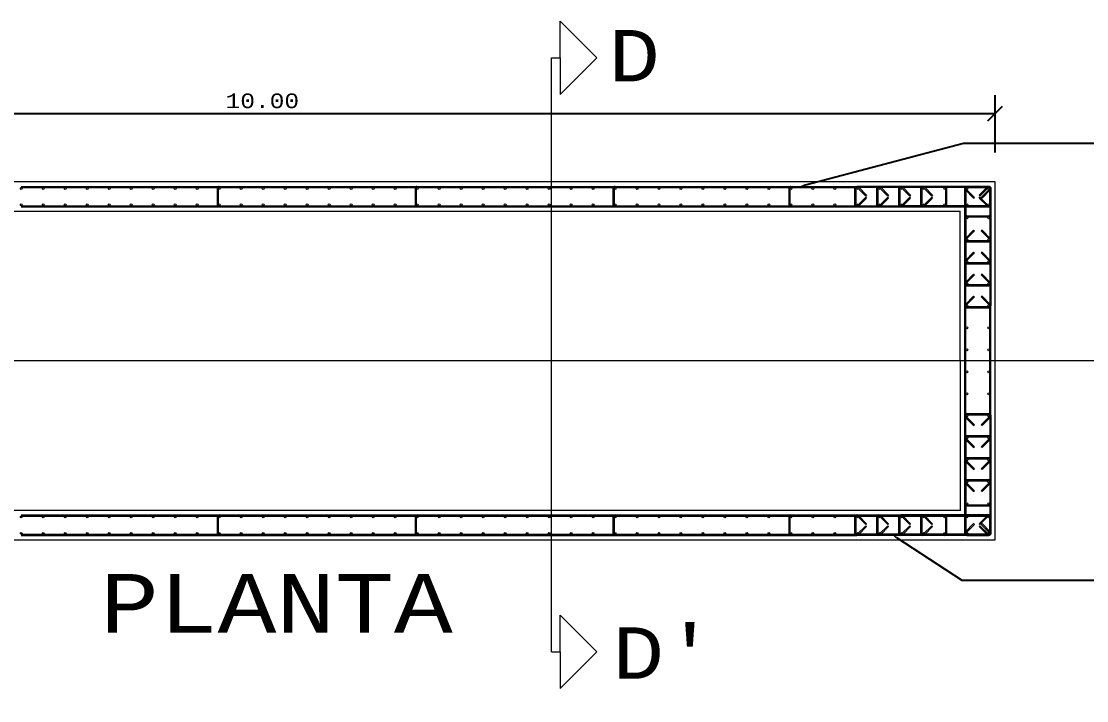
# Model space of a CAD drawing. Header units: metres. Extents: x -108 to 1267, y -15 to 572.
# Drawn here: x 28.79 to 36.05, y 40.05 to 44.68 of the extents above; entities that cross this region are included whole.
import ezdxf
from ezdxf import colors
from ezdxf.entities.mleader import LeaderData, LeaderLine
from ezdxf.math import Vec2, Vec3

# ---------------------------------------------------------------- set-up
doc = ezdxf.new("R2010")
doc.units = ezdxf.units.M
doc.linetypes.add('CENTRO', pattern=[50.8, 31.75, -6.35, 6.35, -6.35])
doc.layers.get('Defpoints').update_dxf_attribs({"lineweight": 0})
for name, color, linetype, lineweight in [('Acero de refuerzo', 150, 'Continuous', 0), ('Acero de refuerzo estribos', 92, 'Continuous', 0), ('Acero de refuerzo horizontal', 30, 'Continuous', 0), ('Cotas', 144, 'Continuous', 0), ('Ejes', 210, 'CENTRO', 0), ('Muros', 7, 'Continuous', 0)]:
    doc.layers.add(name, color=color, linetype=linetype, lineweight=lineweight)
doc.styles.add('corrier new', font='cour.ttf', dxfattribs={"height": 0.1})
doc.styles.get("Standard").update_dxf_attribs({"font": 'cour.ttf', "height": 0.1})
doc.dimstyles.new('Ing_metros_anotativa', dxfattribs={"dimscale": 0, "dimtxt": 0.1, "dimasz": 0.1, "dimexe": 0.125, "dimexo": 0.2, "dimgap": 0.03, "dimtad": 1, "dimzin": 1, "dimdsep": 46, "dimtxsty": 'corrier new', "dimblk": 'OBLIQUE', "dimcen": 0, "dimadec": 0, "dimazin": 0, "dimtfac": 1, "dimtix": 1, "dimtmove": 0, "dimatfit": 3, "dimfxl": 1, "dimarcsym": 0})

# ---------------------------------------------------------------- blocks, each defined once
blk = doc.blocks.new('Acero de refuerzo horizontal corto')
at = {"transparency": 33554687}
for p, q in [((-0.0143, 0), (-0.0143, 0.15)), ((-0.0064, 0), (-0.0064, 0.15)), ((0.3507, 0.1643), (0, 0.1643)), ((0.3507, 0.1563), (0, 0.1563)), ((0.3571, 0), (0.3571, 0.15)), ((0.365, 0), (0.365, 0.15))]:
    blk.add_line(p, q, dxfattribs=at)
for points in [[(-0.0097, -0.0105, -0.20907), (-0.0143, 0, -0.20907)], [(-0.0101, -0.0101, 0.414214), (0.0101, -0.0101), (0.0665, 0.0463), (0.0609, 0.0519), (0.0045, -0.0045, -0.414214), (-0.0045, -0.0045)], [(-0.0064, 0, 0.20907), (-0.0043, -0.0047)], [(0.3608, -0.0101, -0.414214), (0.3407, -0.0101), (0.2843, 0.0463), (0.2899, 0.0519), (0.3463, -0.0045, 0.414214), (0.3552, -0.0045)], [(0.3571, 0, -0.20907), (0.3551, -0.0047)], [(0.3604, -0.0105, 0.20907), (0.365, 0, 0.20907)]]:
    blk.add_lwpolyline(points, format="xyb", dxfattribs=at)
for centre, radius, start, end in [((0, 0.15), 0.0142, 90, 180), ((0, 0.15), 0.00635, 90, 180), ((0.3507, 0.15), 0.0142, 0, 90), ((0.3507, 0.15), 0.00635, 0, 90)]:
    blk.add_arc(centre, radius, start, end, dxfattribs=at)
blk = doc.blocks.new('Acero de refuerzo horizontal largo')
at = {"transparency": 33554687}
for p, q in [((-0.0143, 0), (-0.0143, 0.15)), ((-0.0064, 0), (-0.0064, 0.15)), ((0.6508, 0.1643), (0, 0.1643)), ((0.6508, 0.1564), (0, 0.1564)), ((0.6571, 0), (0.6571, 0.15)), ((0.665, 0), (0.665, 0.15))]:
    blk.add_line(p, q, dxfattribs=at)
for points in [[(-0.0097, -0.0105, -0.20907), (-0.0143, 0, -0.20907)], [(-0.0101, -0.0101, 0.414214), (0.0101, -0.0101), (0.0665, 0.0463), (0.0609, 0.0519), (0.0045, -0.0045, -0.414214), (-0.0045, -0.0045)], [(-0.0064, 0, 0.20907), (-0.0043, -0.0047)], [(0.6608, -0.0101, -0.414214), (0.6407, -0.0101), (0.5843, 0.0463), (0.5899, 0.0519), (0.6463, -0.0045, 0.414214), (0.6552, -0.0045)], [(0.6571, 0, -0.20907), (0.6551, -0.0047)], [(0.6604, -0.0105, 0.20907), (0.665, 0, 0.20907)]]:
    blk.add_lwpolyline(points, format="xyb", dxfattribs=at)
for centre, radius, start, end in [((0, 0.15), 0.0142, 90, 180), ((0, 0.15), 0.00635, 90, 180), ((0.6508, 0.15), 0.0142, 0, 90), ((0.6508, 0.15), 0.00635, 0, 90)]:
    blk.add_arc(centre, radius, start, end, dxfattribs=at)
blk = doc.blocks.new('acero más largo refuerzo horizontal')
at = {"transparency": 33554687}
for p, q in [((-0.0143, 0.15), (-0.0143, 0)), ((-0.0063, 0.15), (-0.0063, 0)), ((0.8071, 0.15), (0.8071, 0)), ((0.815, 0.15), (0.815, 0)), ((0.8008, -0.0063), (0, -0.0063)), ((0.8008, -0.0143), (0, -0.0143))]:
    blk.add_line(p, q, dxfattribs=at)
for points in [[(-0.0097, 0.1605, 0.20907), (-0.0143, 0.15, 0.20907)], [(-0.0101, 0.1601, -0.414214), (0.0101, 0.1601), (0.0665, 0.1037), (0.0609, 0.0981), (0.0045, 0.1545, 0.414214), (-0.0045, 0.1545)], [(-0.0063, 0.15, -0.20907), (-0.0043, 0.1547)], [(0.8108, 0.1601, 0.414214), (0.7907, 0.1601), (0.7343, 0.1037), (0.7399, 0.0981), (0.7963, 0.1545, -0.414214), (0.8052, 0.1545)], [(0.8071, 0.15, 0.20907), (0.8051, 0.1547)], [(0.8104, 0.1605, -0.20907), (0.815, 0.15, -0.20907)]]:
    blk.add_lwpolyline(points, format="xyb", dxfattribs=at)
for centre, radius, start, end in [((0, 0), 0.0142, 180, 270), ((0, 0), 0.00635, 180, 270), ((0.8008, 0), 0.0142, 270, 0), ((0.8008, 0), 0.00635, 270, 0)]:
    blk.add_arc(centre, radius, start, end, dxfattribs=at)
blk = doc.blocks.new('acero horizontal medio')
at = {"transparency": 33554687}
for p, q in [((-0.0143, 0), (-0.0143, 0.15)), ((-0.0064, 0), (-0.0064, 0.15)), ((0, 0.1643), (0.5008, 0.1643)), ((0, 0.1564), (0.5008, 0.1564)), ((0.5071, 0), (0.5071, 0.15)), ((0.515, 0), (0.515, 0.15))]:
    blk.add_line(p, q, dxfattribs=at)
for points in [[(-0.0097, -0.0105, -0.20907), (-0.0143, 0, -0.20907)], [(-0.0101, -0.0101, 0.414214), (0.0101, -0.0101), (0.0665, 0.0463), (0.0609, 0.0519), (0.0045, -0.0045, -0.414214), (-0.0045, -0.0045)], [(-0.0064, 0, 0.20907), (-0.0043, -0.0047)], [(0.5108, -0.0101, -0.414214), (0.4907, -0.0101), (0.4343, 0.0463), (0.4399, 0.0519), (0.4963, -0.0045, 0.414214), (0.5052, -0.0045)], [(0.5071, 0, -0.20907), (0.5051, -0.0047)], [(0.5104, -0.0105, 0.20907), (0.515, 0, 0.20907)]]:
    blk.add_lwpolyline(points, format="xyb", dxfattribs=at)
for centre, radius, start, end in [((0, 0.15), 0.0142, 90, 180), ((0, 0.15), 0.00635, 90, 180), ((0.5008, 0.15), 0.0142, 360, 90), ((0.5008, 0.15), 0.00635, 0, 90)]:
    blk.add_arc(centre, radius, start, end, dxfattribs=at)
blk = doc.blocks.new('horizontal 1 10 corte')
at = {"transparency": 33554687}
for p, q in [((-0.0143, 0), (-0.0143, -0.1115)), ((-0.0064, 0), (-0.0064, -0.1115)), ((0.4563, 0), (0.4563, -0.1115)), ((0.4642, 0), (0.4642, -0.1115)), ((0.45, -0.1179), (0, -0.1179)), ((0.45, -0.1258), (0, -0.1258))]:
    blk.add_line(p, q, dxfattribs=at)
for points in [[(-0.0097, 0.0105, 0.20907), (-0.0143, 0, 0.20907)], [(-0.0101, 0.0101, -0.414214), (0.0101, 0.0101), (0.0665, -0.0463), (0.0609, -0.0519), (0.0045, 0.0045, 0.414214), (-0.0045, 0.0045)], [(-0.0064, 0, -0.20907), (-0.0043, 0.0047)], [(0.4601, 0.0101, 0.414214), (0.4399, 0.0101), (0.3835, -0.0463), (0.3891, -0.0519), (0.4455, 0.0045, -0.414214), (0.4545, 0.0045)], [(0.4563, 0, 0.20907), (0.4543, 0.0047)], [(0.4597, 0.0105, -0.20907), (0.4642, 0, -0.20907)]]:
    blk.add_lwpolyline(points, format="xyb", dxfattribs=at)
for centre, radius, start, end in [((0, -0.1115), 0.0142, 180, 270), ((0, -0.1115), 0.00635, 180, 270), ((0.45, -0.1115), 0.0142, 270, 0), ((0.45, -0.1115), 0.00635, 270, 0)]:
    blk.add_arc(centre, radius, start, end, dxfattribs=at)
blk = doc.blocks.new('horizontal 2 10 corte')
at = {"transparency": 33554687}
for p, q in [((-0.0143, 0), (-0.0143, -0.1115)), ((-0.0064, 0), (-0.0064, -0.1115)), ((0.6063, 0), (0.6063, -0.1115)), ((0.6143, 0), (0.6143, -0.1115)), ((0.6, -0.1178), (0, -0.1178)), ((0.6, -0.1258), (0, -0.1258))]:
    blk.add_line(p, q, dxfattribs=at)
for points in [[(-0.0097, 0.0105, 0.20907), (-0.0143, 0, 0.20907)], [(-0.0101, 0.0101, -0.414214), (0.0101, 0.0101), (0.0665, -0.0463), (0.0609, -0.0519), (0.0045, 0.0045, 0.414214), (-0.0045, 0.0045)], [(-0.0064, 0, -0.20907), (-0.0043, 0.0047)], [(0.6101, 0.0101, 0.414214), (0.5899, 0.0101), (0.5335, -0.0463), (0.5391, -0.0519), (0.5955, 0.0045, -0.414214), (0.6045, 0.0045)], [(0.6063, 0, 0.20907), (0.6043, 0.0047)], [(0.6097, 0.0105, -0.20907), (0.6143, 0, -0.20907)]]:
    blk.add_lwpolyline(points, format="xyb", dxfattribs=at)
for centre, radius, start, end in [((0, -0.1115), 0.0142, 180, 270), ((0, -0.1115), 0.00635, 180, 270), ((0.6, -0.1115), 0.0142, 270, 0), ((0.6, -0.1115), 0.00635, 270, 0)]:
    blk.add_arc(centre, radius, start, end, dxfattribs=at)
blk = doc.blocks.new('horizontal 3 10')
at = {"transparency": 33554687}
for p, q in [((-0.7642, 0), (-0.7642, -0.1115)), ((-0.7563, 0), (-0.7563, -0.1115)), ((0.0063, 0), (0.0063, -0.1115)), ((0.0142, 0), (0.0142, -0.1115)), ((0, -0.1179), (-0.75, -0.1179)), ((0, -0.1258), (-0.75, -0.1258))]:
    blk.add_line(p, q, dxfattribs=at)
for points in [[(-0.7597, 0.0105, 0.20907), (-0.7642, 0, 0.20907)], [(-0.7601, 0.0101, -0.414214), (-0.7399, 0.0101), (-0.6835, -0.0463), (-0.6891, -0.0519), (-0.7455, 0.0045, 0.414214), (-0.7545, 0.0045)], [(-0.7563, 0, -0.20907), (-0.7543, 0.0047)], [(0.0101, 0.0101, 0.414214), (-0.0101, 0.0101), (-0.0665, -0.0463), (-0.0609, -0.0519), (-0.0045, 0.0045, -0.414214), (0.0045, 0.0045)], [(0.0063, 0, 0.20907), (0.0043, 0.0047)], [(0.0097, 0.0105, -0.20907), (0.0142, 0, -0.20907)]]:
    blk.add_lwpolyline(points, format="xyb", dxfattribs=at)
for centre, radius, start, end in [((-0.75, -0.1115), 0.0142, 180, 270), ((-0.75, -0.1115), 0.00635, 180, 270), ((0, -0.1115), 0.0142, 270, 0), ((0, -0.1115), 0.00635, 270, 0)]:
    blk.add_arc(centre, radius, start, end, dxfattribs=at)
blk = doc.blocks.new('horizontal 4 10')
at = {"transparency": 33554687}
for p, q in [((-0.0063, 0), (-0.0063, -0.1115)), ((-0.0143, 0), (-0.0143, -0.1115)), ((0.9064, 0), (0.9064, -0.1115)), ((0.9143, 0), (0.9143, -0.1115)), ((0.9, -0.1179), (0, -0.1179)), ((0.9, -0.1258), (0, -0.1258))]:
    blk.add_line(p, q, dxfattribs=at)
for points in [[(-0.0097, 0.0105, 0.20907), (-0.0143, 0, 0.20907)], [(-0.0101, 0.0101, -0.414214), (0.0101, 0.0101), (0.0665, -0.0463), (0.0609, -0.0519), (0.0045, 0.0045, 0.414214), (-0.0045, 0.0045)], [(-0.0063, 0, -0.20907), (-0.0043, 0.0047)], [(0.9101, 0.0101, 0.414214), (0.8899, 0.0101), (0.8335, -0.0463), (0.8391, -0.0519), (0.8955, 0.0045, -0.414214), (0.9045, 0.0045)], [(0.9064, 0, 0.20907), (0.9043, 0.0047)], [(0.9097, 0.0105, -0.20907), (0.9143, 0, -0.20907)]]:
    blk.add_lwpolyline(points, format="xyb", dxfattribs=at)
for centre, radius, start, end in [((0, -0.1115), 0.0142, 180, 270), ((0, -0.1115), 0.00635, 180, 270), ((0.9, -0.1115), 0.0142, 270, 0), ((0.9, -0.1115), 0.00635, 270, 0)]:
    blk.add_arc(centre, radius, start, end, dxfattribs=at)
blk = doc.blocks.new('estribos delgaod 0.1')
at = {"transparency": 33554687}
for p, q in [((-0.0143, 0), (-0.0143, -0.1115)), ((-0.0064, 0), (-0.0064, -0.1115))]:
    blk.add_line(p, q, dxfattribs=at)
for centre, radius, start, end in [((0, 0), 0.0142, 90, 180), ((0, 0), 0.00635, 90, 180), ((0, -0.1115), 0.0142, 180, 270), ((0, -0.1115), 0.00635, 174.15874, 270)]:
    blk.add_arc(centre, radius, start, end, dxfattribs=at)
blk = doc.blocks.new('_Oblique')
at = {"color": 0, "linetype": 'ByBlock', "lineweight": -2}
blk.add_line((-0.5, -0.5), (0.5, 0.5), dxfattribs=at)
blk = doc.blocks.new('*D142')
at = {"layer": 'Cotas', "color": 0, "lineweight": -2, "transparency": 16777216}
for p, q in [((25.431, 43.7859), (25.431, 44.1772)), ((35.431, 43.7859), (35.431, 44.1772)), ((25.431, 44.0522), (35.431, 44.0522))]:
    blk.add_line(p, q, dxfattribs=at)
at = {"layer": 'Defpoints', "color": 0, "transparency": 16777216}
for p in [(35.431, 44.0522), (25.431, 43.5859), (35.431, 43.5859)]:
    blk.add_point(p, dxfattribs=at)
at = {"layer": 'Cotas', "color": 0, "lineweight": -2, "transparency": 16777216, "xscale": 0.1, "yscale": 0.1, "zscale": 0.1, "rotation": 180}
blk.add_blockref('_Oblique', (25.431, 44.0522), dxfattribs=at)
at = {"layer": 'Cotas', "color": 0, "lineweight": -2, "transparency": 16777216, "xscale": 0.1, "yscale": 0.1, "zscale": 0.1}
blk.add_blockref('_Oblique', (35.431, 44.0522), dxfattribs=at)
at = {"layer": 'Cotas', "color": 0, "transparency": 16777216, "insert": (30.431, 44.1384), "char_height": 0.1, "attachment_point": 5, "style": 'corrier new'}
blk.add_mtext('10.00', dxfattribs=at)

msp = doc.modelspace()

# ---------------------------------------------------------------- linework, layer by layer
at = {"layer": 'Acero de refuerzo', "transparency": 33554687}
for centre in [(28.7868, 43.5417), (28.9368, 43.5417), (29.0868, 43.5417), (29.2368, 43.5417), (29.3868, 43.5417), (29.5368, 43.5417), (29.6868, 43.5417), (29.8368, 43.5417), (29.9868, 43.5417), (30.1368, 43.5417), (30.2868, 43.5417), (30.4368, 43.5417), (30.5868, 43.5417), (30.7368, 43.5417), (30.8868, 43.5417), (31.0368, 43.5417), (31.1868, 43.5417), (31.3368, 43.5417), (31.4868, 43.5417), (31.6368, 43.5417), (31.7868, 43.5417), (31.9368, 43.5417), (32.0868, 43.5417), (32.2368, 43.5417), (32.3868, 43.5417), (32.5368, 43.5417), (32.6868, 43.5417), (32.8368, 43.5417), (32.9868, 43.5417), (33.1368, 43.5417), (33.2868, 43.5417), (33.4368, 43.5417), (33.5868, 43.5417), (33.7368, 43.5417), (33.8868, 43.5417), (34.0368, 43.5417), (34.1868, 43.5417), (34.3368, 43.5417), (34.4868, 43.5417), (34.6368, 43.5417), (34.7868, 43.5417), (34.9368, 43.5417), (35.0868, 43.5417), (35.2368, 43.5417), (35.3868, 43.5417), (28.7868, 43.4302), (28.9368, 43.4302), (29.0868, 43.4302), (29.2368, 43.4302), (29.3868, 43.4302), (29.5368, 43.4302), (29.6868, 43.4302), (29.8368, 43.4302), (29.9868, 43.4302), (30.1368, 43.4302), (30.2868, 43.4302), (30.4368, 43.4302), (30.5868, 43.4302), (30.7368, 43.4302), (30.8868, 43.4302), (31.0368, 43.4302), (31.1868, 43.4302), (31.3368, 43.4302), (31.4868, 43.4302), (31.6368, 43.4302), (31.7868, 43.4302), (31.9368, 43.4302), (32.0868, 43.4302), (32.2368, 43.4302), (32.3868, 43.4302), (32.5368, 43.4302), (32.6868, 43.4302), (32.8368, 43.4302), (32.9868, 43.4302), (33.1368, 43.4302), (33.2868, 43.4302), (33.4368, 43.4302), (33.5868, 43.4302), (33.7368, 43.4302), (33.8868, 43.4302), (34.0368, 43.4302), (34.1868, 43.4302), (34.3368, 43.4302), (34.4868, 43.4302), (34.6368, 43.4302), (34.7868, 43.4302), (34.9368, 43.4302), (35.0868, 43.4302), (35.2368, 43.4302), (35.3868, 43.4302), (35.2368, 43.3409), (35.3868, 43.3409), (35.2368, 43.1909), (35.3868, 43.1909), (35.2368, 43.0409), (35.3868, 43.0409), (35.2368, 42.8909), (35.3868, 42.8909), (35.2368, 42.7409), (35.3868, 42.7409), (35.2368, 42.5909), (35.3868, 42.5909), (35.2368, 42.4409), (35.3868, 42.4409), (35.2368, 42.2909), (35.3868, 42.2909), (35.2368, 42.1409), (35.3868, 42.1409), (35.2368, 41.9909), (35.3868, 41.9909), (35.2368, 41.8409), (35.3868, 41.8409), (35.2368, 41.6909), (35.3868, 41.6909), (35.2368, 41.5409), (35.3868, 41.5409), (35.2368, 41.3909), (35.3868, 41.3909), (28.7868, 41.3017), (28.9368, 41.3017), (29.0868, 41.3017), (29.2368, 41.3017), (29.3868, 41.3017), (29.5368, 41.3017), (29.6868, 41.3017), (29.8368, 41.3017), (29.9868, 41.3017), (30.1368, 41.3017), (30.2868, 41.3017), (30.4368, 41.3017), (30.5868, 41.3017), (30.7368, 41.3017), (30.8868, 41.3017), (31.0368, 41.3017), (31.1868, 41.3017), (31.3368, 41.3017), (31.4868, 41.3017), (31.6368, 41.3017), (31.7868, 41.3017), (31.9368, 41.3017), (32.0868, 41.3017), (32.2368, 41.3017), (32.3868, 41.3017), (32.5368, 41.3017), (32.6868, 41.3017), (32.8368, 41.3017), (32.9868, 41.3017), (33.1368, 41.3017), (33.2868, 41.3017), (33.4368, 41.3017), (33.5868, 41.3017), (33.7368, 41.3017), (33.8868, 41.3017), (34.0368, 41.3017), (34.1868, 41.3017), (34.3368, 41.3017), (34.4868, 41.3017), (34.6368, 41.3017), (34.7868, 41.3017), (34.9368, 41.3017), (35.0868, 41.3017), (35.2368, 41.3017), (35.3868, 41.3017), (28.7868, 41.1902), (28.9368, 41.1902), (29.0868, 41.1902), (29.2368, 41.1902), (29.3868, 41.1902), (29.5368, 41.1902), (29.6868, 41.1902), (29.8368, 41.1902), (29.9868, 41.1902), (30.1368, 41.1902), (30.2868, 41.1902), (30.4368, 41.1902), (30.5868, 41.1902), (30.7368, 41.1902), (30.8868, 41.1902), (31.0368, 41.1902), (31.1868, 41.1902), (31.3368, 41.1902), (31.4868, 41.1902), (31.6368, 41.1902), (31.7868, 41.1902), (31.9368, 41.1902), (32.0868, 41.1902), (32.2368, 41.1902), (32.3868, 41.1902), (32.5368, 41.1902), (32.6868, 41.1902), (32.8368, 41.1902), (32.9868, 41.1902), (33.1368, 41.1902), (33.2868, 41.1902), (33.4368, 41.1902), (33.5868, 41.1902), (33.7368, 41.1902), (33.8868, 41.1902), (34.0368, 41.1902), (34.1868, 41.1902), (34.3368, 41.1902), (34.4868, 41.1902), (34.6368, 41.1902), (34.7868, 41.1902), (34.9368, 41.1902), (35.0868, 41.1902), (35.2368, 41.1902), (35.3868, 41.1902)]:
    msp.add_circle(centre, 0.00635, dxfattribs=at)
at = {"layer": 'Acero de refuerzo estribos'}
for p, q in [((28.7868, 43.5559), (30.1368, 43.5559)), ((28.7868, 43.548), (30.124, 43.548)), ((30.1368, 43.5559), (31.4868, 43.5559)), ((30.1368, 43.548), (31.474, 43.548)), ((31.4868, 43.5559), (32.8368, 43.5559)), ((31.4868, 43.548), (32.824, 43.548)), ((32.8368, 43.5559), (34.4868, 43.5559)), ((32.8368, 43.548), (34.474, 43.548)), ((28.7868, 43.4238), (30.124, 43.4238)), ((28.7868, 43.4159), (30.1368, 43.4159)), ((30.1368, 43.4238), (31.474, 43.4238)), ((30.1368, 43.4159), (31.4868, 43.4159)), ((31.4868, 43.4238), (32.824, 43.4238)), ((31.4868, 43.4159), (32.8368, 43.4159)), ((32.8368, 43.4238), (34.474, 43.4238)), ((32.8368, 43.4159), (34.4868, 43.4159)), ((35.2225, 41.9909), (35.2225, 42.7409)), ((35.401, 41.9909), (35.401, 42.7409)), ((35.2304, 42.0037), (35.2304, 42.7282)), ((35.3931, 42.0037), (35.3931, 42.7282)), ((28.7868, 41.3159), (30.1368, 41.3159)), ((28.7868, 41.308), (30.124, 41.308)), ((30.1368, 41.3159), (31.4868, 41.3159)), ((30.1368, 41.308), (31.474, 41.308)), ((31.4868, 41.3159), (32.8368, 41.3159)), ((31.4868, 41.308), (32.824, 41.308)), ((32.8368, 41.3159), (34.4868, 41.3159)), ((32.8368, 41.308), (34.474, 41.308)), ((28.7868, 41.1838), (30.124, 41.1838)), ((28.7868, 41.1759), (30.1368, 41.1759)), ((30.1368, 41.1838), (31.474, 41.1838)), ((30.1368, 41.1759), (31.4868, 41.1759)), ((31.4868, 41.1838), (32.824, 41.1838)), ((31.4868, 41.1759), (32.8368, 41.1759)), ((32.8368, 41.1838), (34.474, 41.1838)), ((32.8368, 41.1759), (34.4868, 41.1759))]:
    msp.add_line(p, q, dxfattribs=at)
at = {"layer": 'Acero de refuerzo estribos', "transparency": 33554687}
for p, q in [((35.2368, 43.3552), (35.3868, 43.3552)), ((35.2368, 43.3473), (35.3861, 43.3472)), ((35.2368, 41.3846), (35.3861, 41.3846)), ((35.2368, 41.3767), (35.3868, 41.3767))]:
    msp.add_line(p, q, dxfattribs=at)
for centre, radius, start, end in [((35.2368, 43.3409), 0.0142, 90, 180), ((35.2368, 43.3409), 0.00635, 90, 180), ((35.3868, 43.3409), 0.00635, 0, 95.84126), ((35.3868, 43.3409), 0.0142, 0, 90), ((35.2368, 41.3909), 0.0142, 180, 270), ((35.2368, 41.3909), 0.00635, 180, 270), ((35.3868, 41.3909), 0.00635, 264.15874, 0), ((35.3868, 41.3909), 0.0142, 270, 360)]:
    msp.add_arc(centre, radius, start, end, dxfattribs=at)
at = {"layer": 'Ejes', "transparency": 33554687}
for p, q in [((32.4628, 44.4312), (32.4628, 44.6812)), ((32.4628, 44.6812), (32.7128, 44.4312)), ((32.4044, 40.383), (32.4044, 44.4312)), ((32.4044, 44.4312), (32.4628, 44.4312)), ((32.4628, 44.4312), (32.4628, 44.1812)), ((32.4628, 44.1812), (32.7128, 44.4312)), ((37.0247, 42.3659), (23.5717, 42.3659)), ((32.4628, 40.383), (32.4628, 40.633)), ((32.4628, 40.633), (32.7128, 40.383)), ((32.4044, 40.383), (32.4628, 40.383)), ((32.4628, 40.383), (32.4628, 40.133)), ((32.4628, 40.133), (32.7128, 40.383))]:
    msp.add_line(p, q, dxfattribs=at)
at = {"layer": 'Muros', "transparency": 33554687}
for p, q in [((35.431, 43.5859), (25.431, 43.5859)), ((35.431, 41.1459), (35.431, 43.5859)), ((25.431, 43.3859), (35.191, 43.3859)), ((35.1925, 41.3459), (35.191, 43.3859)), ((35.1925, 41.3459), (25.431, 41.3459)), ((25.431, 41.1459), (35.431, 41.1459))]:
    msp.add_line(p, q, dxfattribs=at)

# ---------------------------------------------------------------- block references
at = {"layer": 'Acero de refuerzo estribos'}
for p in [(30.1368, 43.5417), (31.4868, 43.5417), (32.8368, 43.5417), (34.0368, 43.5417), (30.1368, 41.3017), (31.4868, 41.3017), (32.8368, 41.3017), (34.0368, 41.3017)]:
    msp.add_blockref('estribos delgaod 0.1', p, dxfattribs=at)
at = {"layer": 'Acero de refuerzo estribos', "rotation": 180}
for p in [(35.0868, 43.4302), (35.0868, 41.1902)]:
    msp.add_blockref('estribos delgaod 0.1', p, dxfattribs=at)
at = {"layer": 'Acero de refuerzo horizontal', "xscale": -1}
for name, p in [('horizontal 4 10', (35.3868, 43.5417)), ('horizontal 3 10', (34.6368, 43.5417)), ('horizontal 1 10 corte', (35.3868, 43.5417))]:
    msp.add_blockref(name, p, dxfattribs=at)
for name, p, rotation in [('horizontal 4 10', (34.4868, 43.4302), 180), ('horizontal 3 10', (35.3868, 43.4302), 180), ('horizontal 2 10 corte', (34.7868, 43.4302), 180), ('horizontal 1 10 corte', (34.9368, 43.4302), 180), ('Acero de refuerzo horizontal corto', (35.2368, 43.1909), 270), ('Acero de refuerzo horizontal largo', (35.2368, 42.8909), 270), ('Acero de refuerzo horizontal largo', (35.2368, 41.1902), 270), ('Acero de refuerzo horizontal corto', (35.2368, 41.1902), 270), ('horizontal 2 10 corte', (34.7868, 41.1902), 180)]:
    msp.add_blockref(name, p, dxfattribs=dict(at, rotation=rotation))
at = {"layer": 'Acero de refuerzo horizontal'}
for name, p in [('horizontal 2 10 corte', (34.7868, 43.5417)), ('horizontal 4 10', (34.4868, 41.3017)), ('horizontal 3 10', (35.3868, 41.3017)), ('horizontal 2 10 corte', (34.7868, 41.3017)), ('horizontal 1 10 corte', (34.9368, 41.3017))]:
    msp.add_blockref(name, p, dxfattribs=at)
for name, p, rotation in [('Acero de refuerzo horizontal corto', (35.3868, 43.1909), 90), ('Acero de refuerzo horizontal largo', (35.3868, 42.8909), 90), ('acero más largo refuerzo horizontal', (35.3868, 42.7409), 90), ('acero más largo refuerzo horizontal', (35.2368, 43.5417), 269.9999999999999), ('acero horizontal medio', (35.3868, 43.0409), 90), ('acero horizontal medio', (35.2368, 43.5417), 269.9999999999999), ('acero más largo refuerzo horizontal', (35.3868, 41.1902), 90), ('acero más largo refuerzo horizontal', (35.2368, 41.9909), 269.9999999999999), ('Acero de refuerzo horizontal largo', (35.3868, 41.1902), 90), ('acero horizontal medio', (35.2368, 41.6909), 269.9999999999999), ('acero horizontal medio', (35.3868, 41.1902), 90), ('Acero de refuerzo horizontal corto', (35.3868, 41.1902), 90), ('horizontal 4 10', (35.3868, 41.1902), 180), ('horizontal 3 10', (34.6368, 41.1902), 180), ('horizontal 1 10 corte', (35.3868, 41.1902), 180)]:
    msp.add_blockref(name, p, dxfattribs=dict(at, rotation=rotation))

# ---------------------------------------------------------------- texts
at = {"transparency": 33554687, "insert": (29.3244, 40.9125), "char_height": 0.4, "attachment_point": 1}
msp.add_mtext_dynamic_manual_height_columns('PLANTA', width=8.154812, gutter_width=1, heights=[0], dxfattribs=at)
at = {"layer": 'Ejes', "transparency": 33554687, "attachment_point": 1}
for s, insert, char_height in [('D', (32.7916, 44.6226), 0.3509), ("D'", (32.82, 40.5495), 0.35092)]:
    msp.add_mtext_dynamic_manual_height_columns(s, width=0.539358, gutter_width=1.7546, heights=[0], dxfattribs=dict(at, insert=insert, char_height=char_height))

# ---------------------------------------------------------------- dimensions: what is measured, and where the dimension line sits
at = {"layer": 'Cotas', "transparency": 33554687}
dim = msp.add_linear_dim(base=(35.431, 44.0522), p1=(25.431, 43.5859), p2=(35.431, 43.5859), dimstyle='Ing_metros_anotativa', dxfattribs=at)
dim.commit()
dim.dimension.update_dxf_attribs({"geometry": '*D142', "text_midpoint": (30.431, 44.1384)})

# ---------------------------------------------------------------- leaders
at = {"layer": 'Acero de refuerzo estribos', "transparency": 33554687}
ml = msp.add_multileader_mtext('Standard', dxfattribs=at)
ml.set_content('ESTRIBOS DEL #2.5 @ 20 cm ', color=256)
ml.set_leader_properties()
ml.build(insert=Vec2(0, 0))
ml.multileader.update_dxf_attribs({"dogleg_length": 0.9, "arrow_head_size": 0.04})
ctx = ml.context
ctx.base_point, ctx.char_height, ctx.arrow_head_size, ctx.landing_gap_size, ctx.plane_origin = Vec3(36.1139, 43.8503), 0.18, 0.04, 0.1, Vec3(34.0977, 43.5559)
notes = []
notes.append((ctx, [(0, (1, 1, 0), (35.2139, 43.8503), (1, 0), 0.9, [(0, [(34.0977, 43.5559)], 0, [])])]))
ctx.mtext.insert, ctx.mtext.flow_direction = Vec3(36.2139, 43.9668), 5
at = {"layer": 'Acero de refuerzo horizontal', "transparency": 33554687}
ml = msp.add_multileader_mtext('Standard', dxfattribs=at)
ml.set_content('ACERO DE REFUERZO HORIZONTAL DEL #2.5 @ 15 cm', color=256)
ml.set_leader_properties()
ml.build(insert=Vec2(0, 0))
ml.multileader.update_dxf_attribs({"dogleg_length": 0.9, "arrow_head_size": 0.04})
ctx = ml.context
ctx.base_point, ctx.char_height, ctx.arrow_head_size, ctx.landing_gap_size, ctx.plane_origin = Vec3(36.1022, 40.8709), 0.18, 0.04, 0.1, Vec3(34.723, 41.1835)
notes.append((ctx, [(0, (1, 1, 0), (35.2022, 40.8709), (1, 0), 0.9, [(0, [(34.723, 41.1835)], 0, [])])]))
ctx.mtext.insert, ctx.mtext.flow_direction = Vec3(36.2022, 40.9874), 5
for ctx, leaders in notes:
    for number, flags, end, landing, length, lines in leaders:
        leader = LeaderData()
        leader.index, (leader.has_last_leader_line, leader.has_dogleg_vector, leader.attachment_direction) = number, flags
        leader.last_leader_point, leader.dogleg_vector, leader.dogleg_length = Vec3(end), Vec3(landing), length
        for number, points, colour, breaks in lines:
            line = LeaderLine()
            line.index, line.vertices, line.color, line.breaks = number, Vec3.list(points), colors.encode_raw_color(colour), breaks
            leader.lines.append(line)
        ctx.leaders.append(leader)

doc.saveas('drawing.dxf')
